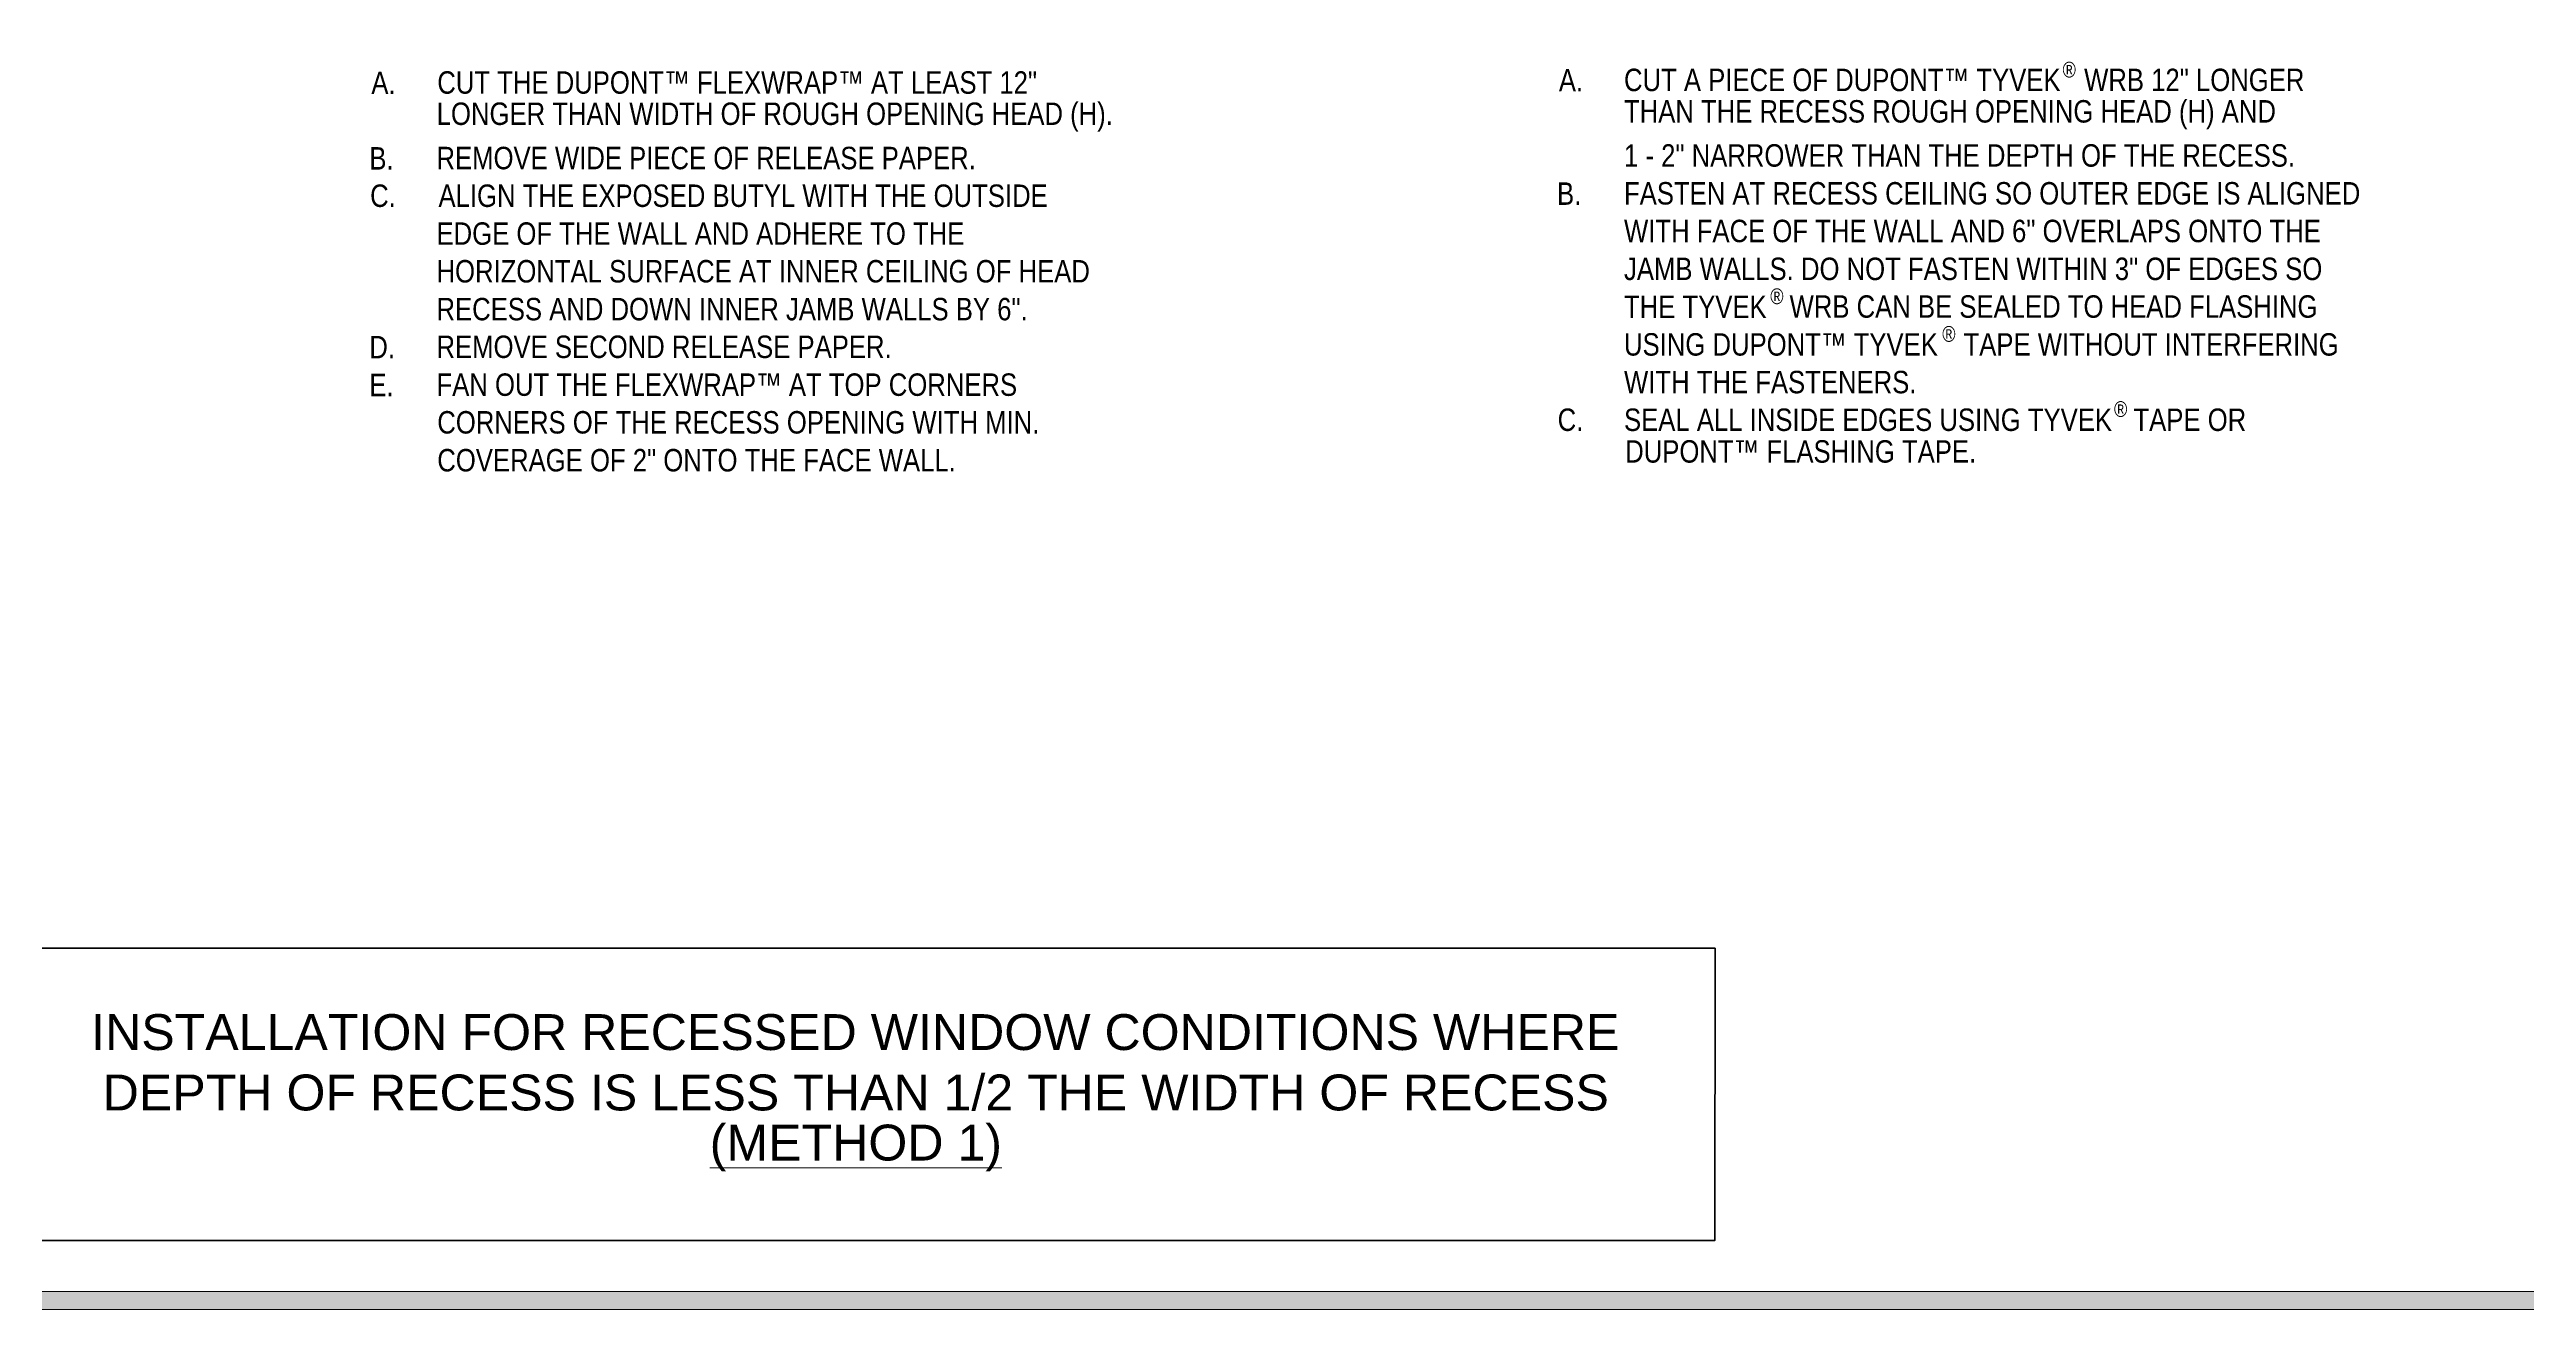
# Model space of a CAD drawing. Extents: x -1279 to 5791, y -3809 to 1769.
# Drawn here: x 3919 to 5162, y -3693 to -3060 of the extents above; entities that cross this region are included whole.
import ezdxf

# ---------------------------------------------------------------- set-up
doc = ezdxf.new("R2010")
doc.units = 0
doc.header["$MEASUREMENT"] = 0
for name, color, linetype, lineweight in [('.ATI-TEXT', 7, 'Continuous', 0), ('A-ANNO-TTLB-TEXT-MEDM', 7, 'Continuous', 0), ('A-DETL-MEDM', 7, 'Continuous', 0), ('G-ANNO-TTLB', 7, 'Continuous', 0)]:
    doc.layers.add(name, color=color, linetype=linetype, lineweight=lineweight)

# ---------------------------------------------------------------- blocks, each defined once
blk = doc.blocks.new('Block_48')
at = {"layer": '.ATI-TEXT', "char_height": 0.2, "attachment_point": 7}
for s, insert in [('\\C18;\\c0;\\FArial Narrow|b0|i0|c1;\\H11.249999;\\W1.000000;CUT A PIECE OF DUPONT™ TYVEK', (4709.4, -3081.5)), ('\\C18;\\c0;\\FArial Narrow|b0|i0|c1;\\H7.874999;\\W1.000000;®', (4929.5, -3074.6)), ('\\C18;\\c0;\\FArial Narrow|b0|i0|c1;\\H11.249999;\\W1.000000; WRB 12" LONGER', (4936.7, -3081.5)), ('\\C18;\\c0;\\FArial Narrow|b0|i0|c1;\\H11.249999;\\W1.000000;A.', (4676.7, -3081.5)), ('\\C18;\\c0;\\FArial Narrow|b0|i0|c1;\\H11.249999;\\W1.000000;THAN THE RECESS ROUGH OPENING HEAD (H)\\H11.251642; \\H11.249999;AND', (4709.4, -3100.5)), ('\\C18;\\c0;\\FArial Narrow|b0|i0|c1;\\H11.249999;\\W1.000000;1 - 2" NARROWER THAN THE DEPTH OF THE RECESS.', (4709.4, -3119.4)), ('\\C18;\\c0;\\FArial Narrow|b0|i0|c1;\\H11.249999;\\W1.000000;B.', (4675.8, -3138.4)), ('\\C18;\\c0;\\FArial Narrow|b0|i0|c1;\\H11.249999;\\W1.000000;FASTEN AT RECESS CEILING SO OUTER EDGE IS ALIGNED', (4709.4, -3138.4)), ('\\C18;\\c0;\\FArial Narrow|b0|i0|c1;\\H11.249999;\\W1.000000;WITH FACE OF THE WALL AND 6" OVERLAPS ONTO THE ', (4709.4, -3157.3)), ('\\C18;\\c0;\\FArial Narrow|b0|i0|c1;\\H11.249999;\\W1.000000;JAMB WALLS. DO NOT FASTEN WITHIN 3" OF EDGES SO', (4709.4, -3176.3)), ('\\C18;\\c0;\\FArial Narrow|b0|i0|c1;\\H7.874999;\\W1.000000;®', (4782.8, -3188.3)), ('\\C18;\\c0;\\FArial Narrow|b0|i0|c1;\\H11.249999;\\W1.000000;THE TYVEK', (4709.4, -3195.2)), ('\\C18;\\c0;\\FArial Narrow|b0|i0|c1;\\H11.249999;\\W1.000000; WRB CAN BE SEALED TO HEAD FLASHING', (4788.9, -3195.2)), ('\\C18;\\c0;\\FArial Narrow|b0|i0|c1;\\H11.249999;\\W1.000000;USING DUPONT™ TYVEK', (4709.4, -3214.2)), ('\\C18;\\c0;\\FArial Narrow|b0|i0|c1;\\H7.874999;\\W1.000000;®', (4869.1, -3207.2)), ('\\C18;\\c0;\\FArial Narrow|b0|i0|c1;\\H11.249999;\\W1.000000; TAPE WITHOUT INTERFERING', (4876.2, -3214.2)), ('\\C18;\\c0;\\FArial Narrow|b0|i0|c1;\\H11.249999;\\W1.000000;WITH THE FASTENERS.', (4709.4, -3233.1)), ('\\C18;\\c0;\\FArial Narrow|b0|i0|c1;\\H11.249999;\\W1.000000;C.', (4676.1, -3252)), ('\\C18;\\c0;\\FArial Narrow|b0|i0|c1;\\H11.249999;\\W1.000000;SEAL ALL INSIDE EDGES USING TYVEK   TAPE OR ', (4709.4, -3252)), ('\\C18;\\c0;\\FArial Narrow|b0|i0|c1;\\H7.874999;\\W1.000000;®', (4955.3, -3244.9)), ('\\C18;\\c0;\\FArial Narrow|b0|i0|c1;\\H11.249999;\\W1.000000;DUPONT™ FLASHING TAPE.', (4710, -3267.9))]:
    blk.add_mtext(s, dxfattribs=dict(at, insert=insert))
blk = doc.blocks.new('Block_52')
at = {"layer": '.ATI-TEXT', "char_height": 0.2, "attachment_point": 7}
for s, insert in [('\\C18;\\c0;\\FArial Narrow|b0|i0|c1;\\H11.249999;\\W1.000000;A.', (4080.8, -3082.8)), ('\\C18;\\c0;\\FArial Narrow|b0|i0|c1;\\H11.249999;\\W1.000000;CUT THE DUPONT™ FLEXWRAP™ AT LEAST 12"', (4113.9, -3082.8)), ('\\C18;\\c0;\\FArial Narrow|b0|i0|c1;\\H11.249999;\\W1.000000;LONGER THAN WIDTH OF ROUGH OPENING HEAD (H).', (4113.6, -3101.7)), ('\\C18;\\c0;\\FArial Narrow|b0|i0|c1;\\H11.249999;\\W1.000000;B.', (4079.8, -3120.7)), ('\\C18;\\c0;\\FArial Narrow|b0|i0|c1;\\H11.249999;\\W1.000000;REMOVE WIDE PIECE OF RELEASE PAPER.', (4113.5, -3120.7)), ('\\C18;\\c0;\\FArial Narrow|b0|i0|c1;\\H11.249999;\\W1.000000;C.', (4080.2, -3139.6)), ('\\C18;\\c0;\\FArial Narrow|b0|i0|c1;\\H11.249999;\\W1.000000;ALIGN THE EXPOSED BUTYL WITH THE OUTSIDE', (4114.5, -3139.6)), ('\\C18;\\c0;\\FArial Narrow|b0|i0|c1;\\H11.249999;\\W1.000000;EDGE OF THE WALL AND ADHERE TO THE', (4113.5, -3158.6)), ('\\C18;\\c0;\\FArial Narrow|b0|i0|c1;\\H11.249999;\\W1.000000;HORIZONTAL SURFACE AT INNER CEILING OF HEAD', (4113.5, -3177.5)), ('\\C18;\\c0;\\FArial Narrow|b0|i0|c1;\\H11.249999;\\W1.000000;RECESS AND DOWN INNER JAMB WALLS BY 6".', (4113.5, -3196.5)), ('\\C18;\\c0;\\FArial Narrow|b0|i0|c1;\\H11.249999;\\W1.000000;D.', (4079.8, -3215.4)), ('\\C18;\\c0;\\FArial Narrow|b0|i0|c1;\\H11.249999;\\W1.000000;REMOVE SECOND RELEASE PAPER.', (4113.5, -3215.4)), ('\\C18;\\c0;\\FArial Narrow|b0|i0|c1;\\H11.249999;\\W1.000000;E.', (4079.8, -3234.4)), ('\\C18;\\c0;\\FArial Narrow|b0|i0|c1;\\H11.249999;\\W1.000000;FAN OUT THE FLEXWRAP™ AT TOP CORNERS', (4113.5, -3234.4)), ('\\C18;\\c0;\\FArial Narrow|b0|i0|c1;\\H11.249999;\\W1.000000;CORNERS OF THE RECESS OPENING WITH MIN.', (4113.9, -3253.3)), ('\\C18;\\c0;\\FArial Narrow|b0|i0|c1;\\H11.249999;\\W1.000000;COVERAGE OF 2" ONTO THE FACE WALL.', (4113.9, -3272.3))]:
    blk.add_mtext(s, dxfattribs=dict(at, insert=insert))
blk = doc.blocks.new('Block_563')
at = {"layer": 'A-ANNO-TTLB-TEXT-MEDM', "char_height": 0.2, "attachment_point": 7}
for s, insert in [('\\C5;\\c16711680;\\FArial|b0|i0|c1;\\H18.000001;\\W1.000000;INSTALLATION FOR RECESSED WINDOW CONDITIONS WHERE', (3940.2, -3562.7)), ('\\C5;\\c16711680;\\FArial|b0|i0|c1;\\H18.000001;\\W1.000000;DEPTH OF RECESS IS LESS THAN 1/2 THE WIDTH OF RECESS', (3946, -3593)), ('\\L\\C5;\\c16711680;\\FArial|b0|i0|c1;\\H18.000001;\\W1.000000;(METHOD 1)\\l', (4250.6, -3623.3))]:
    blk.add_mtext(s, dxfattribs=dict(at, insert=insert))

msp = doc.modelspace()

# ---------------------------------------------------------------- hatches: boundary and pattern name
at = {"layer": 'G-ANNO-TTLB', "true_color": 0xff00ff, "transparency": 33554687}
h = msp.add_hatch(color=6, dxfattribs=at)
edge = h.paths.add_edge_path()
edge.add_spline(control_points=[(5472, -3692.6), (5472, -3692.6), (2542.5, -3692.6), (2542.5, -3692.6), (2542.5, -3692.6), (2542.5, -1235.6), (2542.5, -1235.6), (2542.5, -1235.6), (5472, -1235.6), (5472, -1235.6), (5472, -1235.6), (5472, -3692.6), (5472, -3692.6)], knot_values=[0, 0, 0, 0, 1, 1, 1, 2, 2, 2, 3, 3, 3, 4, 4, 4, 4], degree=3, periodic=0)
edge = h.paths.add_edge_path()
edge.add_spline(control_points=[(2551.5, -1244.6), (2551.5, -1244.6), (2551.5, -3683.6), (2551.5, -3683.6), (2551.5, -3683.6), (5463, -3683.6), (5463, -3683.6), (5463, -3683.6), (5463, -1244.6), (5463, -1244.6), (5463, -1244.6), (2551.5, -1244.6), (2551.5, -1244.6)], knot_values=[0, 0, 0, 0, 1, 1, 1, 2, 2, 2, 3, 3, 3, 4, 4, 4, 4], degree=3, periodic=0)
edge.add_line((2551.5, -1244.6), (2551.5, -1244.6))

# ---------------------------------------------------------------- linework, layer by layer
at = {"layer": 'A-DETL-MEDM', "color": 18, "lineweight": 106, "true_color": 0x000000}
msp.add_lwpolyline([(4755.1, -3511.4), (3896.4, -3511.4), (3896.3, -3658), (4755, -3658)], close=True, dxfattribs=at)
at = {"layer": 'G-ANNO-TTLB', "color": 6, "lineweight": 9, "true_color": 0xff00ff}
for p, q in [((2551.5, -3683.6), (5463, -3683.6)), ((5463, -3683.6), (2551.5, -3683.6)), ((2542.5, -3692.6), (5472, -3692.6))]:
    msp.add_line(p, q, dxfattribs=at)
at = {"layer": 'G-ANNO-TTLB'}
for points in [[(5472, -3692.6), (5472, -3692.6), (2542.5, -3692.6), (2542.5, -3692.6), (2542.5, -3692.6), (2542.5, -1235.6), (2542.5, -1235.6), (2542.5, -1235.6), (5472, -1235.6), (5472, -1235.6), (5472, -1235.6), (5472, -3692.6), (5472, -3692.6)], [(2551.5, -1244.6), (2551.5, -1244.6), (2551.5, -3683.6), (2551.5, -3683.6), (2551.5, -3683.6), (5463, -3683.6), (5463, -3683.6), (5463, -3683.6), (5463, -1244.6), (5463, -1244.6), (5463, -1244.6), (2551.5, -1244.6), (2551.5, -1244.6)]]:
    msp.add_open_spline(points, degree=3, knots=[0, 0, 0, 0, 1, 1, 1, 2, 2, 2, 3, 3, 3, 4, 4, 4, 4], dxfattribs=at)

# ---------------------------------------------------------------- block references
at = {"layer": '.ATI-TEXT'}
for name in ['Block_48', 'Block_52']:
    msp.add_blockref(name, (0, 0), dxfattribs=at)
at = {"layer": 'A-ANNO-TTLB-TEXT-MEDM'}
msp.add_blockref('Block_563', (0, 0), dxfattribs=at)

doc.saveas('drawing.dxf')
